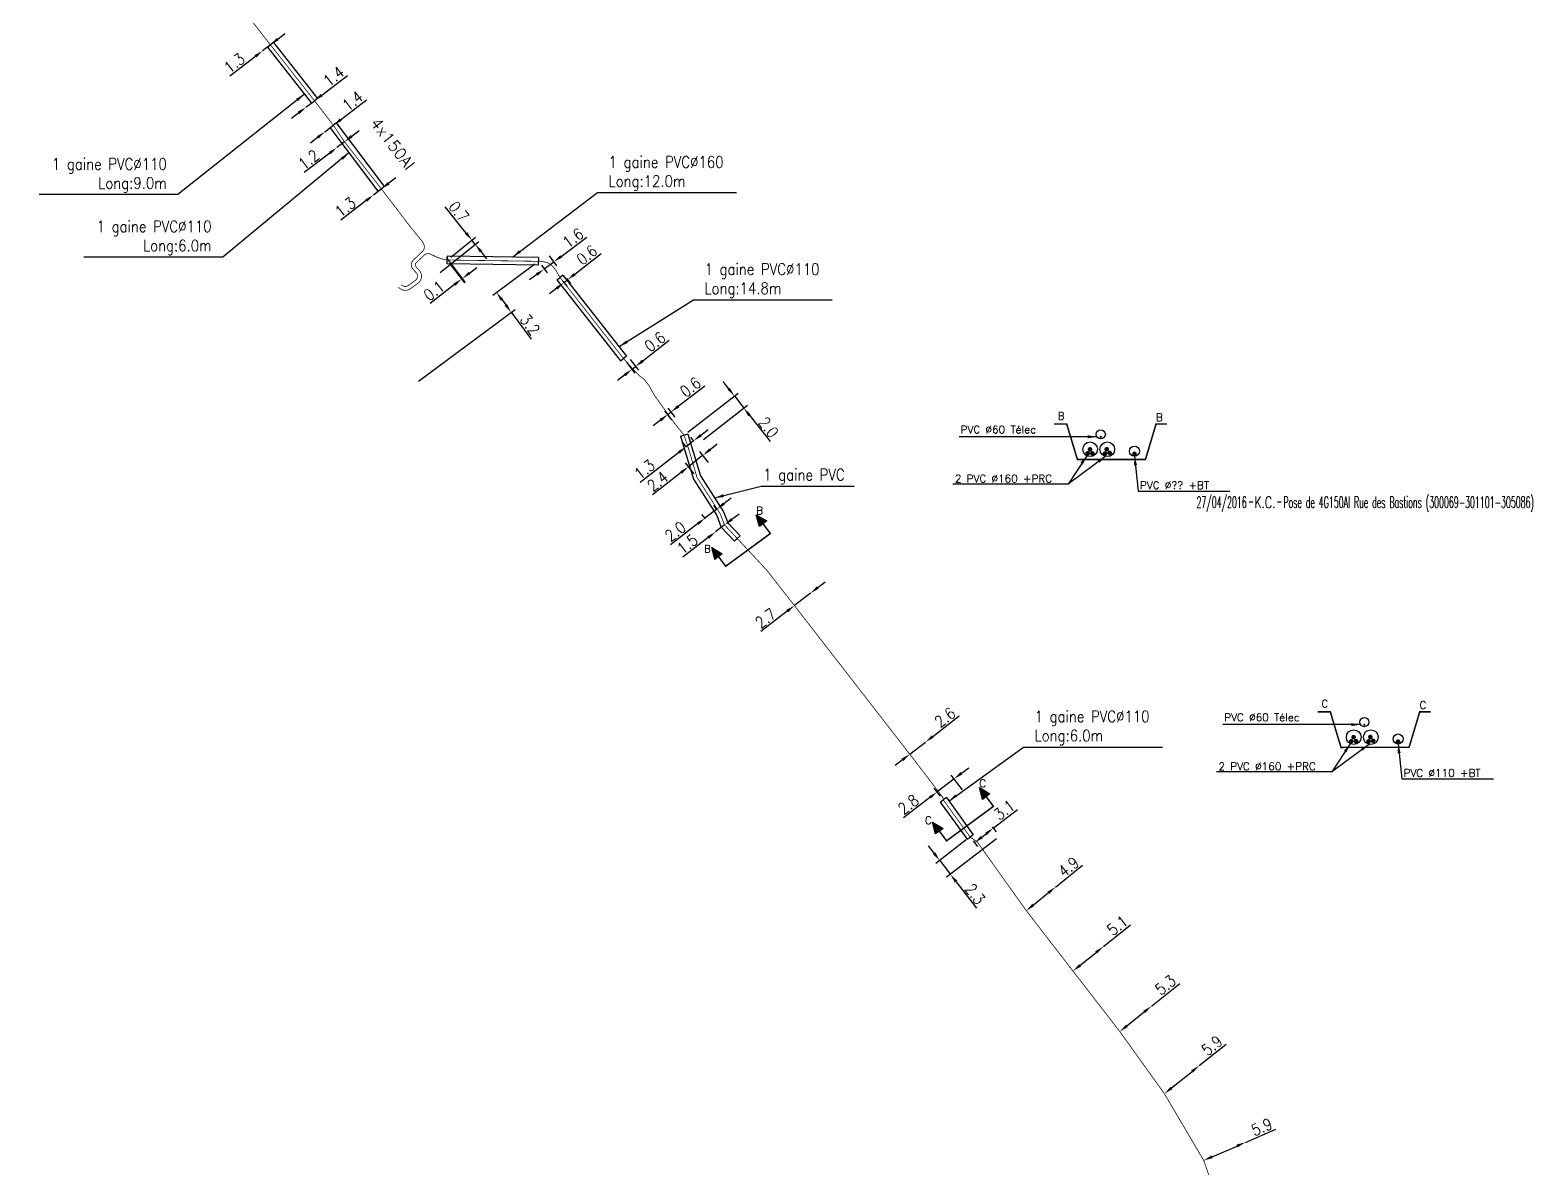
# Model space of a CAD drawing. Header units: millimetres. Extents: x 80993 to 81985, y 144000 to 145002.
# Drawn here: x 81788.4 to 81984.8, y 144147.1 to 144295.9 of the extents above; entities that cross this region are included whole.
import ezdxf
from ezdxf.enums import TextEntityAlignment as Align

# ---------------------------------------------------------------- set-up
doc = ezdxf.new("R2010")
doc.units = ezdxf.units.MM
doc.header["$PDMODE"] = 34
doc.linetypes.add('B_ST_AL', pattern=[2000, 1000, 1000])
doc.layers.get('0').update_dxf_attribs({"linetype": 'CONTINUOUS'})
doc.layers.get('Defpoints').update_dxf_attribs({"linetype": 'CONTINUOUS'})
for name, color, linetype in [('B_100', 3, 'CONTINUOUS'), ('B_400', 7, 'CONTINUOUS'), ('B_910', 3, 'CONTINUOUS')]:
    doc.layers.add(name, color=color, linetype=linetype)
doc.styles.get("Standard").update_dxf_attribs({"font": 'romans.shx', "width": 0.85})
doc.dimstyles.get("Standard").update_dxf_attribs({"dimtxt": 1.5, "dimasz": 1.2, "dimexe": 0.625, "dimexo": 0.625, "dimgap": 0.25, "dimtad": 1, "dimdec": 1, "dimzin": 0, "dimdsep": 46, "dimtxsty": 'Standard', "dimcen": -0.5, "dimadec": 0, "dimazin": 0, "dimtfac": 1, "dimtdec": 1, "dimtmove": 0, "dimatfit": 3, "dimfxl": 0, "dimtolj": 1, "dimtzin": 0, "dimarcsym": 0})

# ---------------------------------------------------------------- blocks, each defined once
blk = doc.blocks.new('*D258')
at = {"layer": 'B_100', "color": 0, "linetype": 'Continuous', "lineweight": -2, "transparency": 16777216}
for p, q in [((81947.25, 144150.48), (81951.2, 144152.19)), ((81942.89, 144148.59), (81946.14, 144150)), ((81947.49, 144149.91), (81947.49, 144149.91))]:
    blk.add_line(p, q, dxfattribs=at)
at = {"layer": 'B_100', "color": 0, "linetype": 'Continuous', "transparency": 16777216}
for points in [[(81946.06, 144150.19), (81946.22, 144149.82), (81947.25, 144150.48)], [(81942.81, 144148.78), (81942.97, 144148.41), (81941.79, 144148.12)]]:
    blk.add_solid(points, dxfattribs=at)
at = {"layer": 'Defpoints', "color": 0, "linetype": 'Continuous', "transparency": 16777216}
for p in [(81947.24, 144150.48), (81947.25, 144150.48), (81941.79, 144148.12)]:
    blk.add_point(p, dxfattribs=at)
at = {"layer": 'B_100', "color": 0, "linetype": 'Continuous', "transparency": 16777216, "insert": (81949.38, 144152.49), "char_height": 1.5, "attachment_point": 5, "rotation": 23.4211}
blk.add_mtext('\\A1;5.9', dxfattribs=at)
blk = doc.blocks.new('*D259')
at = {"layer": 'B_100', "color": 0, "linetype": 'Continuous', "lineweight": -2, "transparency": 16777216}
for p, q in [((81941.21, 144160.52), (81944.71, 144163.34)), ((81940.82, 144161), (81940.81, 144161)), ((81937.58, 144157.6), (81940.27, 144159.76))]:
    blk.add_line(p, q, dxfattribs=at)
at = {"layer": 'B_100', "color": 0, "linetype": 'Continuous', "transparency": 16777216}
for points in [[(81940.15, 144159.92), (81940.4, 144159.61), (81941.21, 144160.52)], [(81937.46, 144157.75), (81937.71, 144157.44), (81936.65, 144156.84)]]:
    blk.add_solid(points, dxfattribs=at)
at = {"layer": 'Defpoints', "color": 0, "linetype": 'Continuous', "transparency": 16777216}
for p in [(81941.21, 144160.52), (81941.21, 144160.51), (81936.65, 144156.84)]:
    blk.add_point(p, dxfattribs=at)
at = {"layer": 'B_100', "color": 0, "linetype": 'Continuous', "transparency": 16777216, "insert": (81942.87, 144163.14), "char_height": 1.5, "attachment_point": 5, "rotation": 38.8476}
blk.add_mtext('\\A1;5.9', dxfattribs=at)
blk = doc.blocks.new('*D260')
at = {"layer": 'B_100', "color": 0, "linetype": 'Continuous', "lineweight": -2, "transparency": 16777216}
for p, q in [((81934.95, 144168.29), (81938.65, 144171.27)), ((81931.75, 144165.72), (81934.01, 144167.54)), ((81935.34, 144167.8), (81935.34, 144167.8))]:
    blk.add_line(p, q, dxfattribs=at)
at = {"layer": 'B_100', "color": 0, "linetype": 'Continuous', "transparency": 16777216}
for points in [[(81933.89, 144167.69), (81934.14, 144167.38), (81934.95, 144168.29)], [(81931.63, 144165.87), (81931.88, 144165.56), (81930.82, 144164.97)]]:
    blk.add_solid(points, dxfattribs=at)
at = {"layer": 'Defpoints', "color": 0, "linetype": 'Continuous', "transparency": 16777216}
for p in [(81934.94, 144168.29), (81934.95, 144168.29), (81930.82, 144164.97)]:
    blk.add_point(p, dxfattribs=at)
at = {"layer": 'B_100', "color": 0, "linetype": 'Continuous', "transparency": 16777216, "insert": (81936.79, 144171.06), "char_height": 1.5, "attachment_point": 5, "rotation": 38.8476}
blk.add_mtext('\\A1;5.3', dxfattribs=at)
blk = doc.blocks.new('*D261')
at = {"layer": 'B_100', "color": 0, "linetype": 'Continuous', "lineweight": -2, "transparency": 16777216}
for p, q in [((81928.67, 144176.08), (81932.23, 144178.94)), ((81925.64, 144173.63), (81927.74, 144175.32)), ((81928.28, 144176.56), (81928.28, 144176.56)), ((81924.33, 144173.34), (81924.31, 144173.37))]:
    blk.add_line(p, q, dxfattribs=at)
at = {"layer": 'B_100', "color": 0, "linetype": 'Continuous', "transparency": 16777216}
for points in [[(81927.61, 144175.48), (81927.86, 144175.17), (81928.67, 144176.08)], [(81925.51, 144173.79), (81925.76, 144173.48), (81924.7, 144172.88)]]:
    blk.add_solid(points, dxfattribs=at)
at = {"layer": 'Defpoints', "color": 0, "linetype": 'Continuous', "transparency": 16777216}
for p in [(81928.67, 144176.08), (81928.67, 144176.08), (81924.72, 144172.85)]:
    blk.add_point(p, dxfattribs=at)
at = {"layer": 'B_100', "color": 0, "linetype": 'Continuous', "transparency": 16777216, "insert": (81930.51, 144178.84), "char_height": 1.5, "attachment_point": 5, "rotation": 38.8476}
blk.add_mtext('\\A1;5.1', dxfattribs=at)
blk = doc.blocks.new('*D262')
at = {"layer": 'B_100', "color": 0, "linetype": 'Continuous', "lineweight": -2, "transparency": 16777216}
for p, q in [((81922.41, 144183.86), (81925.96, 144186.72)), ((81919.53, 144181.54), (81921.47, 144183.1)), ((81922.79, 144183.38), (81922.8, 144183.37))]:
    blk.add_line(p, q, dxfattribs=at)
at = {"layer": 'B_100', "color": 0, "linetype": 'Continuous', "transparency": 16777216}
for points in [[(81921.35, 144183.26), (81921.6, 144182.95), (81922.41, 144183.86)], [(81919.4, 144181.69), (81919.66, 144181.38), (81918.6, 144180.78)]]:
    blk.add_solid(points, dxfattribs=at)
at = {"layer": 'Defpoints', "color": 0, "linetype": 'Continuous', "transparency": 16777216}
for p in [(81922.4, 144183.86), (81922.41, 144183.86), (81918.6, 144180.78)]:
    blk.add_point(p, dxfattribs=at)
at = {"layer": 'B_100', "color": 0, "linetype": 'Continuous', "transparency": 16777216, "insert": (81924.12, 144186.52), "char_height": 1.5, "attachment_point": 5, "rotation": 38.8476}
blk.add_mtext('\\A1;4.9', dxfattribs=at)
blk = doc.blocks.new('*D263')
at = {"layer": 'B_100', "color": 0, "linetype": 'Continuous', "lineweight": -2, "transparency": 16777216}
for p, q in [((81906.38, 144203.56), (81909.84, 144206.24)), ((81903.37, 144201.24), (81905.43, 144202.83)), ((81902.42, 144200.51), (81901.47, 144199.78))]:
    blk.add_line(p, q, dxfattribs=at)
at = {"layer": 'B_100', "color": 0, "linetype": 'Continuous', "transparency": 16777216}
for points in [[(81906.25, 144203.72), (81906.5, 144203.41), (81905.43, 144202.83)], [(81902.3, 144200.67), (81902.54, 144200.35), (81903.37, 144201.24)]]:
    blk.add_solid(points, dxfattribs=at)
at = {"layer": 'Defpoints', "color": 0, "linetype": 'Continuous', "transparency": 16777216}
for p in [(81905.43, 144202.83), (81905.43, 144202.83), (81903.37, 144201.24)]:
    blk.add_point(p, dxfattribs=at)
at = {"layer": 'B_100', "color": 0, "linetype": 'Continuous', "transparency": 16777216, "insert": (81907.97, 144206.06), "char_height": 1.5, "attachment_point": 5, "rotation": 37.6886}
blk.add_mtext('\\A1;2.6', dxfattribs=at)
blk = doc.blocks.new('*D264')
at = {"layer": 'B_100', "color": 0, "linetype": 'Continuous', "lineweight": -2, "transparency": 16777216}
for p, q in [((81891.34, 144223.03), (81892.29, 144223.77)), ((81890.39, 144222.3), (81888.29, 144220.68)), ((81887.34, 144219.94), (81883.88, 144217.27))]:
    blk.add_line(p, q, dxfattribs=at)
at = {"layer": 'B_100', "color": 0, "linetype": 'Continuous', "transparency": 16777216}
for points in [[(81891.22, 144223.19), (81891.46, 144222.87), (81890.39, 144222.3)], [(81887.22, 144220.1), (81887.46, 144219.78), (81888.29, 144220.68)]]:
    blk.add_solid(points, dxfattribs=at)
at = {"layer": 'Defpoints', "color": 0, "linetype": 'Continuous', "transparency": 16777216}
for p in [(81890.39, 144222.3), (81890.39, 144222.3), (81888.29, 144220.68)]:
    blk.add_point(p, dxfattribs=at)
at = {"layer": 'B_100', "color": 0, "linetype": 'Continuous', "transparency": 16777216, "insert": (81884.52, 144219.03), "char_height": 1.5, "attachment_point": 5, "rotation": 37.6886}
blk.add_mtext('\\A1;2.7', dxfattribs=at)
blk = doc.blocks.new('*D265')
at = {"layer": 'B_100', "color": 0, "linetype": 'Continuous', "lineweight": -2, "transparency": 16777216}
for p, q in [((81873.11, 144246.74), (81876.56, 144249.42)), ((81872.26, 144244.98), (81871.35, 144246.15)), ((81871.73, 144245.66), (81872.17, 144246)), ((81872.69, 144245.33), (81871.78, 144246.49)), ((81870.79, 144244.92), (81869.84, 144244.18))]:
    blk.add_line(p, q, dxfattribs=at)
at = {"layer": 'B_100', "color": 0, "linetype": 'Continuous', "transparency": 16777216}
for points in [[(81870.66, 144245.08), (81870.91, 144244.76), (81871.73, 144245.66)], [(81872.99, 144246.89), (81873.24, 144246.58), (81872.17, 144246)]]:
    blk.add_solid(points, dxfattribs=at)
at = {"layer": 'Defpoints', "color": 0, "linetype": 'Continuous', "transparency": 16777216}
for p in [(81872.17, 144246), (81872.64, 144244.49), (81873.07, 144244.84)]:
    blk.add_point(p, dxfattribs=at)
at = {"layer": 'B_100', "color": 0, "linetype": 'Continuous', "transparency": 16777216, "insert": (81874.7, 144249.24), "char_height": 1.5, "attachment_point": 5, "rotation": 37.9601}
blk.add_mtext('\\A1;0.6', dxfattribs=at)
blk = doc.blocks.new('*D281')
at = {"layer": 'B_100', "color": 0, "linetype": 'Continuous', "lineweight": -2, "transparency": 16777216}
for p, q in [((81830.43, 144282.06), (81831.39, 144282.79)), ((81829.48, 144281.33), (81828.5, 144280.58)), ((81827.55, 144279.85), (81824.22, 144277.3))]:
    blk.add_line(p, q, dxfattribs=at)
at = {"layer": 'B_100', "color": 0, "linetype": 'Continuous', "transparency": 16777216}
for points in [[(81830.31, 144282.22), (81830.56, 144281.91), (81829.48, 144281.33)], [(81827.43, 144280.01), (81827.67, 144279.69), (81828.5, 144280.58)]]:
    blk.add_solid(points, dxfattribs=at)
at = {"layer": 'Defpoints', "color": 0, "linetype": 'Continuous', "transparency": 16777216}
for p in [(81829.48, 144281.33), (81828.5, 144280.58), (81828.5, 144280.58)]:
    blk.add_point(p, dxfattribs=at)
at = {"layer": 'B_100', "color": 0, "linetype": 'Continuous', "transparency": 16777216, "insert": (81824.8, 144279), "char_height": 1.5, "attachment_point": 5, "rotation": 37.483}
blk.add_mtext('\\A1;1.2', dxfattribs=at)
blk = doc.blocks.new('*D585')
at = {"layer": 'B_400', "color": 0, "linetype": 'Continuous', "lineweight": -2, "transparency": 16777216}
for p, q in [((81910.26, 144196.6), (81908.79, 144198.51)), ((81910.12, 144198.75), (81911.07, 144199.48)), ((81907.37, 144195.76), (81906.57, 144196.8)), ((81909.17, 144198.02), (81906.95, 144196.31)), ((81906, 144195.58), (81902.54, 144192.91))]:
    blk.add_line(p, q, dxfattribs=at)
at = {"layer": 'B_400', "color": 0, "linetype": 'Continuous', "transparency": 16777216}
for points in [[(81910, 144198.91), (81910.24, 144198.59), (81909.17, 144198.02)], [(81905.88, 144195.73), (81906.12, 144195.42), (81906.95, 144196.31)]]:
    blk.add_solid(points, dxfattribs=at)
at = {"layer": 'Defpoints', "color": 0, "linetype": 'Continuous', "transparency": 16777216}
for p in [(81909.17, 144198.02), (81907.75, 144195.26), (81910.64, 144196.11)]:
    blk.add_point(p, dxfattribs=at)
at = {"layer": 'B_400', "color": 0, "linetype": 'Continuous', "transparency": 16777216, "insert": (81903.18, 144194.67), "char_height": 1.5, "attachment_point": 5, "rotation": 37.6101}
blk.add_mtext('\\A1;2.8', dxfattribs=at)
blk = doc.blocks.new('*D586')
at = {"layer": 'B_400', "color": 0, "linetype": 'Continuous', "lineweight": -2, "transparency": 16777216}
for p, q in [((81914.29, 144191.57), (81917.45, 144194.03)), ((81912.79, 144190.4), (81913.34, 144190.83)), ((81914.14, 144191.75), (81914.67, 144191.07)), ((81911.64, 144189.92), (81912.22, 144189.17))]:
    blk.add_line(p, q, dxfattribs=at)
at = {"layer": 'B_400', "color": 0, "linetype": 'Continuous', "transparency": 16777216}
for points in [[(81912.66, 144190.56), (81912.91, 144190.24), (81911.84, 144189.66)], [(81913.22, 144190.99), (81913.46, 144190.67), (81914.29, 144191.57)]]:
    blk.add_solid(points, dxfattribs=at)
at = {"layer": 'Defpoints', "color": 0, "linetype": 'Continuous', "transparency": 16777216}
for p in [(81911.26, 144190.41), (81913.76, 144192.25), (81914.29, 144191.57)]:
    blk.add_point(p, dxfattribs=at)
at = {"layer": 'B_400', "color": 0, "linetype": 'Continuous', "transparency": 16777216, "insert": (81915.73, 144193.95), "char_height": 1.5, "attachment_point": 5, "rotation": 37.91}
blk.add_mtext('\\A1;3.1', dxfattribs=at)
blk = doc.blocks.new('*D587')
at = {"layer": 'B_400', "color": 0, "linetype": 'Continuous', "lineweight": -2, "transparency": 16777216}
for p, q in [((81906.55, 144188.29), (81905.82, 144189.24)), ((81910.76, 144190.03), (81906.79, 144186.96)), ((81914.71, 144190.17), (81908.19, 144185.14)), ((81907.28, 144187.34), (81908.68, 144185.52)), ((81909.42, 144184.57), (81912.08, 144181.11))]:
    blk.add_line(p, q, dxfattribs=at)
at = {"layer": 'B_400', "color": 0, "linetype": 'Continuous', "transparency": 16777216}
for points in [[(81906.71, 144188.42), (81906.39, 144188.17), (81907.28, 144187.34)], [(81909.58, 144184.69), (81909.26, 144184.45), (81908.68, 144185.52)]]:
    blk.add_solid(points, dxfattribs=at)
at = {"layer": 'Defpoints', "color": 0, "linetype": 'Continuous', "transparency": 16777216}
for p in [(81911.26, 144190.41), (81915.21, 144190.55), (81908.68, 144185.52)]:
    blk.add_point(p, dxfattribs=at)
at = {"layer": 'B_400', "color": 0, "linetype": 'Continuous', "transparency": 16777216, "insert": (81911.91, 144182.97), "char_height": 1.5, "attachment_point": 5, "rotation": 307.6139}
blk.add_mtext('\\A1;2.3', dxfattribs=at)
blk = doc.blocks.new('*D588')
at = {"layer": 'B_400', "color": 0, "linetype": 'Continuous', "lineweight": -2, "transparency": 16777216}
for p, q in [((81879.71, 144249.03), (81878.97, 144249.98)), ((81874.36, 144243.35), (81880.94, 144248.47)), ((81880.44, 144248.09), (81881.67, 144246.51)), ((81876.4, 144242.4), (81882.17, 144246.89)), ((81882.41, 144245.56), (81885.1, 144242.12))]:
    blk.add_line(p, q, dxfattribs=at)
at = {"layer": 'B_400', "color": 0, "linetype": 'Continuous', "transparency": 16777216}
for points in [[(81879.86, 144249.16), (81879.55, 144248.91), (81880.44, 144248.09)], [(81882.57, 144245.69), (81882.25, 144245.44), (81881.67, 144246.51)]]:
    blk.add_solid(points, dxfattribs=at)
at = {"layer": 'Defpoints', "color": 0, "linetype": 'Continuous', "transparency": 16777216}
for p in [(81881.67, 144246.51), (81873.87, 144242.96), (81875.91, 144242.02)]:
    blk.add_point(p, dxfattribs=at)
at = {"layer": 'B_400', "color": 0, "linetype": 'Continuous', "transparency": 16777216, "insert": (81884.91, 144243.98), "char_height": 1.5, "attachment_point": 5, "rotation": 307.9391}
blk.add_mtext('\\A1;2.0', dxfattribs=at)
blk = doc.blocks.new('*D589')
at = {"layer": 'B_400', "color": 0, "linetype": 'Continuous', "lineweight": -2, "transparency": 16777216}
for p, q in [((81876.07, 144242.95), (81877.01, 144243.69)), ((81874.15, 144241.43), (81873.75, 144241.94)), ((81875.12, 144242.22), (81874.13, 144241.45)), ((81875.13, 144242.2), (81874.74, 144242.71)), ((81873.19, 144240.71), (81868.13, 144236.77))]:
    blk.add_line(p, q, dxfattribs=at)
at = {"layer": 'B_400', "color": 0, "linetype": 'Continuous', "transparency": 16777216}
for points in [[(81873.07, 144240.87), (81873.31, 144240.55), (81874.13, 144241.45)], [(81875.94, 144243.11), (81876.19, 144242.8), (81875.12, 144242.22)]]:
    blk.add_solid(points, dxfattribs=at)
at = {"layer": 'Defpoints', "color": 0, "linetype": 'Continuous', "transparency": 16777216}
for p in [(81875.12, 144242.22), (81875.52, 144241.71), (81874.53, 144240.94)]:
    blk.add_point(p, dxfattribs=at)
at = {"layer": 'B_400', "color": 0, "linetype": 'Continuous', "transparency": 16777216, "insert": (81868.7, 144238.48), "char_height": 1.5, "attachment_point": 5, "rotation": 37.9391}
blk.add_mtext('\\A1;1.3', dxfattribs=at)
blk = doc.blocks.new('*D590')
at = {"layer": 'B_400', "color": 0, "linetype": 'Continuous', "lineweight": -2, "transparency": 16777216}
for p, q in [((81877.27, 144241.07), (81878.21, 144241.82)), ((81876.33, 144240.33), (81874.44, 144238.84)), ((81877.05, 144239.41), (81875.94, 144240.82)), ((81873.5, 144238.1), (81869.75, 144235.14)), ((81875.17, 144237.92), (81874.05, 144239.33))]:
    blk.add_line(p, q, dxfattribs=at)
at = {"layer": 'B_400', "color": 0, "linetype": 'Continuous', "transparency": 16777216}
for points in [[(81877.14, 144241.23), (81877.39, 144240.92), (81876.33, 144240.33)], [(81873.38, 144238.26), (81873.62, 144237.94), (81874.44, 144238.84)]]:
    blk.add_solid(points, dxfattribs=at)
at = {"layer": 'Defpoints', "color": 0, "linetype": 'Continuous', "transparency": 16777216}
for p in [(81876.33, 144240.33), (81877.44, 144238.92), (81875.56, 144237.43)]:
    blk.add_point(p, dxfattribs=at)
at = {"layer": 'B_400', "color": 0, "linetype": 'Continuous', "transparency": 16777216, "insert": (81870.4, 144236.92), "char_height": 1.5, "attachment_point": 5, "rotation": 38.2721}
blk.add_mtext('\\A1;2.4', dxfattribs=at)
blk = doc.blocks.new('*D591')
at = {"layer": 'B_400', "color": 0, "linetype": 'Continuous', "lineweight": -2, "transparency": 16777216}
for p, q in [((81878.2, 144233.2), (81877.75, 144233.78)), ((81879.08, 144234.02), (81880.03, 144234.76)), ((81876.65, 144232.01), (81876.21, 144232.59)), ((81878.13, 144233.29), (81876.59, 144232.1)), ((81875.64, 144231.36), (81872.08, 144228.61))]:
    blk.add_line(p, q, dxfattribs=at)
at = {"layer": 'B_400', "color": 0, "linetype": 'Continuous', "transparency": 16777216}
for points in [[(81878.96, 144234.18), (81879.2, 144233.86), (81878.13, 144233.29)], [(81875.52, 144231.52), (81875.76, 144231.2), (81876.59, 144232.1)]]:
    blk.add_solid(points, dxfattribs=at)
at = {"layer": 'Defpoints', "color": 0, "linetype": 'Continuous', "transparency": 16777216}
for p in [(81876.59, 144232.1), (81878.58, 144232.71), (81877.04, 144231.52)]:
    blk.add_point(p, dxfattribs=at)
at = {"layer": 'B_400', "color": 0, "linetype": 'Continuous', "transparency": 16777216, "insert": (81872.72, 144230.37), "char_height": 1.5, "attachment_point": 5, "rotation": 37.7331}
blk.add_mtext('\\A1;2.0', dxfattribs=at)
blk = doc.blocks.new('*D592')
at = {"layer": 'B_400', "color": 0, "linetype": 'Continuous', "lineweight": -2, "transparency": 16777216}
for p, q in [((81880.11, 144231.96), (81881.06, 144232.69)), ((81879.16, 144231.23), (81877.97, 144230.31)), ((81877.02, 144229.57), (81873.71, 144227.01))]:
    blk.add_line(p, q, dxfattribs=at)
at = {"layer": 'B_400', "color": 0, "linetype": 'Continuous', "transparency": 16777216}
for points in [[(81879.99, 144232.12), (81880.23, 144231.8), (81879.16, 144231.23)], [(81876.9, 144229.73), (81877.15, 144229.41), (81877.97, 144230.31)]]:
    blk.add_solid(points, dxfattribs=at)
at = {"layer": 'Defpoints', "color": 0, "linetype": 'Continuous', "transparency": 16777216}
for p in [(81877.97, 144230.31), (81877.97, 144230.31), (81879.16, 144231.23)]:
    blk.add_point(p, dxfattribs=at)
at = {"layer": 'B_400', "color": 0, "linetype": 'Continuous', "transparency": 16777216, "insert": (81874.28, 144228.71), "char_height": 1.5, "attachment_point": 5, "rotation": 37.7331}
blk.add_mtext('\\A1;1.5', dxfattribs=at)
blk = doc.blocks.new('*D623')
at = {"layer": 'B_400', "color": 0, "linetype": 'Continuous', "lineweight": -2, "transparency": 16777216}
for p, q in [((81845.38, 144269.4), (81842.65, 144272.82)), ((81841.98, 144264.25), (81847.05, 144268.31)), ((81843.37, 144266.26), (81846.62, 144268.86)), ((81846.57, 144267.92), (81846.13, 144268.47)), ((81847.32, 144266.98), (81848.06, 144266.04))]:
    blk.add_line(p, q, dxfattribs=at)
at = {"layer": 'B_400', "color": 0, "linetype": 'Continuous', "transparency": 16777216}
for points in [[(81845.54, 144269.53), (81845.22, 144269.28), (81846.13, 144268.47)], [(81847.47, 144267.11), (81847.16, 144266.86), (81846.57, 144267.92)]]:
    blk.add_solid(points, dxfattribs=at)
at = {"layer": 'Defpoints', "color": 0, "linetype": 'Continuous', "transparency": 16777216}
for p in [(81846.57, 144267.92), (81842.88, 144265.87), (81841.49, 144263.86)]:
    blk.add_point(p, dxfattribs=at)
at = {"layer": 'B_400', "color": 0, "linetype": 'Continuous', "transparency": 16777216, "insert": (81844.42, 144272.2), "char_height": 1.5, "attachment_point": 5, "rotation": 308.6321}
blk.add_mtext('\\A1;0.7', dxfattribs=at)
blk = doc.blocks.new('*D624')
at = {"layer": 'B_400', "color": 0, "linetype": 'Continuous', "lineweight": -2, "transparency": 16777216}
for p, q in [((81842.75, 144266.21), (81845.26, 144262.95)), ((81843.26, 144265.38), (81845.18, 144262.89)), ((81844.88, 144263.44), (81844.8, 144263.38)), ((81845.83, 144264.17), (81846.78, 144264.91)), ((81843.85, 144262.65), (81840.68, 144260.2))]:
    blk.add_line(p, q, dxfattribs=at)
at = {"layer": 'B_400', "color": 0, "linetype": 'Continuous', "transparency": 16777216}
for points in [[(81843.73, 144262.81), (81843.97, 144262.49), (81844.8, 144263.38)], [(81845.71, 144264.33), (81845.95, 144264.02), (81844.88, 144263.44)]]:
    blk.add_solid(points, dxfattribs=at)
at = {"layer": 'Defpoints', "color": 0, "linetype": 'Continuous', "transparency": 16777216}
for p in [(81842.37, 144266.7), (81842.88, 144265.87), (81844.88, 144263.44)]:
    blk.add_point(p, dxfattribs=at)
at = {"layer": 'B_400', "color": 0, "linetype": 'Continuous', "transparency": 16777216, "insert": (81841.18, 144261.85), "char_height": 1.5, "attachment_point": 5, "rotation": 37.6057}
blk.add_mtext('\\A1;0.1', dxfattribs=at)
blk = doc.blocks.new('*D625')
at = {"layer": 'B_400', "color": 0, "linetype": 'Continuous', "lineweight": -2, "transparency": 16777216}
for p, q in [((81857.8, 144266.35), (81861.16, 144268.85)), ((81855.22, 144265.2), (81855.96, 144264.2)), ((81855.59, 144264.7), (81856.83, 144265.63)), ((81856.25, 144266.41), (81857.21, 144265.13)), ((81854.63, 144263.99), (81853.67, 144263.27))]:
    blk.add_line(p, q, dxfattribs=at)
at = {"layer": 'B_400', "color": 0, "linetype": 'Continuous', "transparency": 16777216}
for points in [[(81857.68, 144266.51), (81857.92, 144266.19), (81856.83, 144265.63)], [(81854.51, 144264.15), (81854.75, 144263.83), (81855.59, 144264.7)]]:
    blk.add_solid(points, dxfattribs=at)
at = {"layer": 'Defpoints', "color": 0, "linetype": 'Continuous', "transparency": 16777216}
for p in [(81854.85, 144265.7), (81855.88, 144266.92), (81856.83, 144265.63)]:
    blk.add_point(p, dxfattribs=at)
at = {"layer": 'B_400', "color": 0, "linetype": 'Continuous', "transparency": 16777216, "insert": (81859.36, 144268.76), "char_height": 1.5, "attachment_point": 5, "rotation": 36.6855}
blk.add_mtext('\\A1;1.6', dxfattribs=at)
blk = doc.blocks.new('*D626')
at = {"layer": 'B_400', "color": 0, "linetype": 'Continuous', "lineweight": -2, "transparency": 16777216}
for p, q in [((81854.35, 144265.32), (81848.86, 144261.24)), ((81839.16, 144250.04), (81851.77, 144259.42)), ((81850.07, 144260.65), (81850.55, 144260.01)), ((81851.27, 144259.04), (81853.87, 144255.54))]:
    blk.add_line(p, q, dxfattribs=at)
at = {"layer": 'B_400', "color": 0, "linetype": 'Continuous', "transparency": 16777216}
for points in [[(81850.23, 144260.77), (81849.91, 144260.53), (81849.36, 144261.61)], [(81850.71, 144260.13), (81850.39, 144259.89), (81851.27, 144259.04)]]:
    blk.add_solid(points, dxfattribs=at)
at = {"layer": 'Defpoints', "color": 0, "linetype": 'Continuous', "transparency": 16777216}
for p in [(81854.85, 144265.7), (81851.27, 144259.04), (81838.66, 144249.67)]:
    blk.add_point(p, dxfattribs=at)
at = {"layer": 'B_400', "color": 0, "linetype": 'Continuous', "transparency": 16777216, "insert": (81853.73, 144257.41), "char_height": 1.5, "attachment_point": 5, "rotation": 306.6277}
blk.add_mtext('\\A1;3.2', dxfattribs=at)
blk = doc.blocks.new('*D627')
at = {"layer": 'B_400', "color": 0, "linetype": 'Continuous', "lineweight": -2, "transparency": 16777216}
for p, q in [((81859.59, 144264.03), (81863.03, 144266.73)), ((81858.03, 144263.09), (81858.56, 144262.43)), ((81858.17, 144262.92), (81858.64, 144263.29)), ((81858.51, 144263.46), (81859.03, 144262.8)), ((81857.23, 144262.18), (81856.28, 144261.44))]:
    blk.add_line(p, q, dxfattribs=at)
at = {"layer": 'B_400', "color": 0, "linetype": 'Continuous', "transparency": 16777216}
for points in [[(81859.46, 144264.19), (81859.71, 144263.87), (81858.64, 144263.29)], [(81857.1, 144262.33), (81857.35, 144262.02), (81858.17, 144262.92)]]:
    blk.add_solid(points, dxfattribs=at)
at = {"layer": 'Defpoints', "color": 0, "linetype": 'Continuous', "transparency": 16777216}
for p in [(81857.65, 144263.59), (81858.12, 144263.96), (81858.64, 144263.29)]:
    blk.add_point(p, dxfattribs=at)
at = {"layer": 'B_400', "color": 0, "linetype": 'Continuous', "transparency": 16777216, "insert": (81861.16, 144266.53), "char_height": 1.5, "attachment_point": 5, "rotation": 38.1176}
blk.add_mtext('\\A1;0.6', dxfattribs=at)
blk = doc.blocks.new('*D628')
at = {"layer": 'B_400', "color": 0, "linetype": 'Continuous', "lineweight": -2, "transparency": 16777216}
for p, q in [((81868.47, 144252.68), (81871.92, 144255.37)), ((81866.34, 144252.49), (81867.44, 144251.08)), ((81866.82, 144252.86), (81867.91, 144251.45)), ((81867.06, 144251.57), (81867.53, 144251.94)), ((81866.11, 144250.84), (81865.16, 144250.1))]:
    blk.add_line(p, q, dxfattribs=at)
at = {"layer": 'B_400', "color": 0, "linetype": 'Continuous', "transparency": 16777216}
for points in [[(81865.99, 144250.99), (81866.23, 144250.68), (81867.06, 144251.57)], [(81868.35, 144252.84), (81868.6, 144252.52), (81867.53, 144251.94)]]:
    blk.add_solid(points, dxfattribs=at)
at = {"layer": 'Defpoints', "color": 0, "linetype": 'Continuous', "transparency": 16777216}
for p in [(81866.43, 144253.35), (81865.96, 144252.98), (81867.53, 144251.94)]:
    blk.add_point(p, dxfattribs=at)
at = {"layer": 'B_400', "color": 0, "linetype": 'Continuous', "transparency": 16777216, "insert": (81870.06, 144255.18), "char_height": 1.5, "attachment_point": 5, "rotation": 37.9601}
blk.add_mtext('\\A1;0.6', dxfattribs=at)
blk = doc.blocks.new('*D629')
at = {"layer": 'B_400', "color": 0, "linetype": 'Continuous', "lineweight": -2, "transparency": 16777216}
for p, q in [((81820.75, 144294.76), (81821.7, 144295.49)), ((81817.83, 144292.5), (81814.51, 144289.93)), ((81819.8, 144294.02), (81818.77, 144293.23))]:
    blk.add_line(p, q, dxfattribs=at)
at = {"layer": 'B_400', "color": 0, "linetype": 'Continuous', "transparency": 16777216}
for points in [[(81820.63, 144294.92), (81820.87, 144294.6), (81819.8, 144294.02)], [(81817.7, 144292.65), (81817.95, 144292.34), (81818.77, 144293.23)]]:
    blk.add_solid(points, dxfattribs=at)
at = {"layer": 'Defpoints', "color": 0, "linetype": 'Continuous', "transparency": 16777216}
for p in [(81818.77, 144293.23), (81818.77, 144293.23), (81819.8, 144294.02)]:
    blk.add_point(p, dxfattribs=at)
at = {"layer": 'B_400', "color": 0, "linetype": 'Continuous', "transparency": 16777216, "insert": (81815.08, 144291.64), "char_height": 1.5, "attachment_point": 5, "rotation": 37.718}
blk.add_mtext('\\A1;1.3', dxfattribs=at)
blk = doc.blocks.new('*D630')
at = {"layer": 'B_400', "color": 0, "linetype": 'Continuous', "lineweight": -2, "transparency": 16777216}
for p, q in [((81826.51, 144287.44), (81829.88, 144290.02)), ((81824.45, 144285.85), (81825.56, 144286.7)), ((81823.5, 144285.12), (81822.54, 144284.39))]:
    blk.add_line(p, q, dxfattribs=at)
at = {"layer": 'B_400', "color": 0, "linetype": 'Continuous', "transparency": 16777216}
for points in [[(81826.39, 144287.59), (81826.63, 144287.28), (81825.56, 144286.7)], [(81823.37, 144285.28), (81823.62, 144284.96), (81824.45, 144285.85)]]:
    blk.add_solid(points, dxfattribs=at)
at = {"layer": 'Defpoints', "color": 0, "linetype": 'Continuous', "transparency": 16777216}
for p in [(81825.56, 144286.7), (81824.45, 144285.85), (81824.45, 144285.85)]:
    blk.add_point(p, dxfattribs=at)
at = {"layer": 'B_400', "color": 0, "linetype": 'Continuous', "transparency": 16777216, "insert": (81828.06, 144289.89), "char_height": 1.5, "attachment_point": 5, "rotation": 37.5398}
blk.add_mtext('\\A1;1.4', dxfattribs=at)
blk = doc.blocks.new('*D631')
at = {"layer": 'B_400', "color": 0, "linetype": 'Continuous', "lineweight": -2, "transparency": 16777216}
for p, q in [((81828.98, 144284.22), (81832.35, 144286.81)), ((81826.92, 144282.64), (81828.03, 144283.49)), ((81825.97, 144281.91), (81825.02, 144281.17))]:
    blk.add_line(p, q, dxfattribs=at)
at = {"layer": 'B_400', "color": 0, "linetype": 'Continuous', "transparency": 16777216}
for points in [[(81828.86, 144284.38), (81829.1, 144284.06), (81828.03, 144283.49)], [(81825.84, 144282.06), (81826.09, 144281.75), (81826.92, 144282.64)]]:
    blk.add_solid(points, dxfattribs=at)
at = {"layer": 'Defpoints', "color": 0, "linetype": 'Continuous', "transparency": 16777216}
for p in [(81828.03, 144283.49), (81826.92, 144282.64), (81826.92, 144282.64)]:
    blk.add_point(p, dxfattribs=at)
at = {"layer": 'B_400', "color": 0, "linetype": 'Continuous', "transparency": 16777216, "insert": (81830.53, 144286.68), "char_height": 1.5, "attachment_point": 5, "rotation": 37.5663}
blk.add_mtext('\\A1;1.4', dxfattribs=at)
blk = doc.blocks.new('*D632')
at = {"layer": 'B_400', "color": 0, "linetype": 'Continuous', "lineweight": -2, "transparency": 16777216}
for p, q in [((81834.3, 144275.17), (81833.27, 144274.37)), ((81835.25, 144275.9), (81836.2, 144276.64)), ((81832.32, 144273.64), (81829.01, 144271.08))]:
    blk.add_line(p, q, dxfattribs=at)
at = {"layer": 'B_400', "color": 0, "linetype": 'Continuous', "transparency": 16777216}
for points in [[(81835.13, 144276.06), (81835.37, 144275.75), (81834.3, 144275.17)], [(81832.2, 144273.8), (81832.44, 144273.48), (81833.27, 144274.37)]]:
    blk.add_solid(points, dxfattribs=at)
at = {"layer": 'Defpoints', "color": 0, "linetype": 'Continuous', "transparency": 16777216}
for p in [(81834.3, 144275.17), (81833.27, 144274.37), (81833.27, 144274.37)]:
    blk.add_point(p, dxfattribs=at)
at = {"layer": 'B_400', "color": 0, "linetype": 'Continuous', "transparency": 16777216, "insert": (81829.58, 144272.78), "char_height": 1.5, "attachment_point": 5, "rotation": 37.7377}
blk.add_mtext('\\A1;1.3', dxfattribs=at)
blk = doc.blocks.new('GIS_MODF')
at = {"color": 0, "linetype": 'Continuous', "flags": 128}
for points in [[(-2.18, -0.01), (-1.68, -0.01)], [(1.52, -0.01), (2.02, -0.01)]]:
    blk.add_lwpolyline(points, dxfattribs=at)
at = {"color": 0, "linetype": 'Continuous', "width": 0.5}
blk.add_attdef('DATE', text='', height=1.5, dxfattribs=at).set_placement((-2.5, -0.8), align=Align.RIGHT)
at = {"color": 0, "linetype": 'Continuous', "width": 1.771291}
blk.add_attdef('USER', text='', height=1.5, dxfattribs=at).set_placement((-1.51, -0.8), (1.28, -0.8), align=Align.FIT)
at = {"color": 0, "linetype": 'Continuous', "width": 0.5}
blk.add_attdef('DESC', (2.29, -0.8), '', height=1.5, dxfattribs=at)

msp = doc.modelspace()

# ---------------------------------------------------------------- linework, layer by layer
at = {"layer": 'B_100', "linetype": 'B_ST_AL', "const_width": 0.1, "flags": 128}
for points in [[(81804.68, 144346.43, -0.341598), (81804.52, 144345.96), (81802.76, 144345.03), (81801.04, 144343.77, -0.279085), (81798.14, 144343.2, -0.000295), (81797.06, 144343.65, 0.17775), (81796.23, 144343.56), (81788.5, 144327.32, 0.416725), (81789.35, 144325.67), (81790.56, 144325.27), (81792.7, 144324.31), (81796.75, 144322.6, -0.010702), (81798.15, 144321.54), (81802.67, 144316.28), (81805.33, 144312.78), (81810, 144306.51), (81814.78, 144300.44), (81819.8, 144294.02), (81825.56, 144286.7), (81828.03, 144283.49), (81829.48, 144281.33), (81834.3, 144275.17), (81838.17, 144270.11), (81839.69, 144268.24, -0.312451), (81839.78, 144267.1), (81838.49, 144265.87, 0.365646), (81838.37, 144264.78, 0.053395), (81838.84, 144264.22, -0.461965), (81838.78, 144263.23), (81837.87, 144262.58, -0.437973), (81836.92, 144262.65)], [(81836.53, 144262.34, 0.427845), (81838.19, 144262.19), (81839.08, 144262.82, 0.464173), (81839.19, 144264.59, -0.053395), (81838.79, 144265.06, -0.365646), (81838.84, 144265.5), (81839.97, 144266.57, -0.321234), (81840.91, 144266.55, 0.082967), (81842.88, 144265.87), (81842.88, 144265.87), (81854.85, 144265.7, -0.101113), (81856.19, 144265.44, -0.072994), (81856.8, 144264.93), (81857.11, 144264.52), (81857.65, 144263.59), (81865.96, 144252.98), (81867.66, 144251.09), (81868.15, 144250.64), (81868.61, 144250.31), (81869.36, 144249.36), (81869.58, 144248.89), (81870.1, 144248.02), (81872.64, 144244.49), (81873.75, 144243.12, -0.023074), (81873.87, 144242.96), (81874.53, 144240.94), (81875.56, 144237.43), (81878.58, 144232.71), (81879.16, 144231.23), (81879.16, 144231.23), (81879.16, 144231.23), (81879.16, 144231.23), (81884.67, 144225.31), (81888.29, 144220.68), (81903.37, 144201.24), (81907.68, 144195.6), (81907.75, 144195.26), (81911.26, 144190.41), (81912.18, 144189.78), (81918.6, 144180.78), (81924.7, 144172.88), (81930.82, 144164.97), (81936.65, 144156.84), (81941.79, 144148.12), (81944.48, 144140.4), (81944.7, 144139.31), (81946.21, 144132.88), (81946.29, 144131.16), (81947.77, 144119.76), (81948.42, 144104.71), (81948.1, 144102.97), (81947.91, 144102.25), (81948.42, 144099.75), (81948.34, 144096.61), (81948.4, 144096.38), (81948.45, 144096.09), (81949.24, 144070.69, 0.158539), (81950.5, 144065.8, -0.338149), (81950.24, 144062.95), (81942.65, 144042.6), (81942.65, 144042.6, -0.144815), (81941.33, 144040.2, 0.075532), (81940.54, 144038.48), (81940.35, 144037.49), (81940.22, 144036.72), (81939.95, 144034.03), (81938.95, 144024.16), (81938.95, 144024.16)]]:
    msp.add_lwpolyline(points, format="xyb", dxfattribs=at)
at = {"layer": 'B_100', "linetype": 'Continuous', "flags": 128}
for points in [[(81936.99, 144244.42, 0.2, 0.2, 0), (81935.56, 144244.42, 0.2, 0.2, 0), (81934.17, 144239.78, 0.2, 0.2, 0), (81925.28, 144239.78, 0.2, 0.2, 0), (81923.88, 144244.42, 0.2, 0.2, 0), (81922.23, 144244.42, 0, 0, 0)], [(81884.19, 144231.37, 0.2, 0.2, 0), (81885.14, 144230.1, 0.2, 0.2, 0), (81879.31, 144225.82, 0.2, 0.2, 0), (81878.37, 144227.09, 0, 0, 0)], [(81971.45, 144206.78, 0.2, 0.2, 0), (81970.02, 144206.78, 0.2, 0.2, 0), (81968.63, 144202.14, 0.2, 0.2, 0), (81959.73, 144202.13, 0.2, 0.2, 0), (81958.34, 144206.78, 0.2, 0.2, 0), (81956.69, 144206.78, 0, 0, 0)], [(81913.36, 144195.69, 0.2, 0.2, 0), (81914.3, 144194.42, 0.2, 0.2, 0), (81908.18, 144189.91, 0.2, 0.2, 0), (81907.24, 144191.18, 0, 0, 0)]]:
    msp.add_lwpolyline(points, format="xyseb", dxfattribs=at)
for points, const_width in [([(81927, 144241.24, 1), (81926.85, 144240.98, 1)], 0.3), ([(81928.25, 144242.74, 1), (81928.4, 144242.74, 1)], 0.15), ([(81929.17, 144241.26, 1), (81929.05, 144240.99, 1)], 0.3), ([(81926.7, 144240.71, 1), (81926.54, 144240.45, 1)], 0.3), ([(81927.31, 144240.71, 1), (81927.16, 144240.46, 1)], 0.3), ([(81928.94, 144240.69, 1), (81928.82, 144240.42, 1)], 0.3), ([(81929.55, 144240.78, 1), (81929.43, 144240.5, 1)], 0.3), ([(81932.8, 144240.66, 1), (81932.68, 144240.39, 1)], 0.3), ([(81962.71, 144205.1, 1), (81962.86, 144205.1, 1)], 0.15), ([(81961.15, 144203.06, 1), (81961, 144202.81, 1)], 0.3), ([(81961.46, 144203.6, 1), (81961.3, 144203.34, 1)], 0.3), ([(81961.77, 144203.07, 1), (81961.62, 144202.81, 1)], 0.3), ([(81963.4, 144203.05, 1), (81963.28, 144202.77, 1)], 0.3), ([(81963.63, 144203.62, 1), (81963.51, 144203.34, 1)], 0.3), ([(81964.01, 144203.13, 1), (81963.89, 144202.86, 1)], 0.3), ([(81967.25, 144203.02, 1), (81967.13, 144202.74, 1)], 0.3)]:
    msp.add_lwpolyline(points, format="xyb", close=True, dxfattribs=dict(at, const_width=const_width))
for points in [[(81883.71, 144231.01), (81883.31, 144232.56), (81884.68, 144231.74), (81883.71, 144231.01)], [(81877.88, 144226.72), (81877.48, 144228.28), (81878.85, 144227.45), (81877.88, 144226.72)], [(81912.87, 144195.33), (81912.47, 144196.88), (81913.84, 144196.06), (81912.87, 144195.33)], [(81906.75, 144190.81), (81906.35, 144192.37), (81907.73, 144191.54), (81906.75, 144190.81)]]:
    msp.add_lwpolyline(points, dxfattribs=at)
at = {"layer": 'B_100', "linetype": 'Continuous'}
for centre, radius in [((81928.33, 144243.08), 0.6), ((81926.94, 144241.12), 0.96), ((81929.18, 144241.12), 0.96), ((81932.73, 144240.87), 0.66), ((81961.4, 144203.47), 0.96), ((81962.79, 144205.44), 0.6), ((81963.63, 144203.47), 0.96), ((81967.19, 144203.23), 0.66)]:
    msp.add_circle(centre, radius, dxfattribs=at)
for points in [[(81883.71, 144231.01), (81883.31, 144232.56), (81884.68, 144231.74)], [(81877.88, 144226.72), (81877.48, 144228.28), (81878.85, 144227.45)], [(81912.87, 144195.33), (81912.47, 144196.88), (81913.84, 144196.06)], [(81906.75, 144190.81), (81906.35, 144192.37), (81907.73, 144191.54)]]:
    msp.add_solid(points, dxfattribs=at)
at = {"layer": 'B_400', "color": 7}
for p, q in [((81819.41, 144293.72), (81819.8, 144294.02)), ((81819.41, 144293.72), (81825.16, 144286.4)), ((81820.2, 144294.33), (81819.8, 144294.02)), ((81820.2, 144294.33), (81825.95, 144287.01)), ((81825.16, 144286.4), (81825.56, 144286.7)), ((81825.95, 144287.01), (81825.56, 144286.7)), ((81827.63, 144283.19), (81828.03, 144283.49)), ((81833.9, 144274.87), (81827.63, 144283.19)), ((81828.43, 144283.79), (81828.03, 144283.49)), ((81834.7, 144275.47), (81828.43, 144283.79)), ((81833.9, 144274.87), (81834.3, 144275.17)), ((81834.7, 144275.47), (81834.3, 144275.17)), ((81842.89, 144266.37), (81842.88, 144265.87)), ((81842.88, 144265.37), (81842.88, 144265.87)), ((81854.84, 144265.2), (81842.88, 144265.37)), ((81854.86, 144266.2), (81842.89, 144266.37)), ((81854.84, 144265.2), (81854.85, 144265.7)), ((81854.86, 144266.2), (81854.85, 144265.7)), ((81857.25, 144263.28), (81857.65, 144263.59)), ((81857.25, 144263.28), (81865.56, 144252.67)), ((81858.04, 144263.89), (81857.65, 144263.59)), ((81858.04, 144263.89), (81866.35, 144253.29)), ((81866.35, 144253.29), (81865.96, 144252.98)), ((81865.56, 144252.67), (81865.96, 144252.98)), ((81873.39, 144242.82), (81873.87, 144242.96)), ((81873.39, 144242.82), (81875.1, 144237.22)), ((81874.35, 144243.11), (81873.87, 144242.96)), ((81874.35, 144243.11), (81876.01, 144237.64)), ((81876.01, 144237.64), (81879.03, 144232.94)), ((81875.1, 144237.22), (81878.13, 144232.48)), ((81878.13, 144232.48), (81878.69, 144231.04)), ((81879.03, 144232.94), (81879.62, 144231.41)), ((81878.69, 144231.04), (81878.73, 144230.95)), ((81878.73, 144230.95), (81880.45, 144229.11)), ((81879.62, 144231.41), (81879.59, 144231.5)), ((81879.59, 144231.5), (81881.18, 144229.79)), ((81881.18, 144229.79), (81880.82, 144229.45)), ((81880.45, 144229.11), (81880.82, 144229.45)), ((81907.35, 144194.97), (81907.75, 144195.26)), ((81907.35, 144194.97), (81910.85, 144190.12)), ((81908.16, 144195.56), (81907.75, 144195.26)), ((81908.16, 144195.56), (81911.66, 144190.7)), ((81910.85, 144190.12), (81911.26, 144190.41)), ((81911.66, 144190.7), (81911.26, 144190.41))]:
    msp.add_line(p, q, dxfattribs=at)

# ---------------------------------------------------------------- block references
at = {"layer": 'B_910'}
ref = msp.add_blockref('GIS_MODF', (81949.91, 144234.24), dxfattribs=at)
ref.add_attrib('DATE', '27/04/2016', dxfattribs={"layer": '0', "color": 0, "linetype": 'Continuous', "height": 1.5, "width": 0.5}).set_placement((81947.41, 144233.44), align=Align.RIGHT)
ref.add_attrib('USER', 'K.C.', dxfattribs={"layer": '0', "color": 0, "linetype": 'Continuous', "height": 1.5, "width": 0.671869}).set_placement((81948.4, 144233.44), (81951.18, 144233.44), align=Align.FIT)
ref.add_attrib('DESC', 'Pose de 4G150Al Rue des Bastions (300069-301101-305086)', (81952.2, 144233.44), dxfattribs={"layer": '0', "color": 0, "linetype": 'Continuous', "height": 1.5, "width": 0.5})

# ---------------------------------------------------------------- texts
at = {"layer": 'B_100', "linetype": 'Continuous'}
for s, height, rotation, p in [('4x150Al', 1.5, 307.6057, (81835.78, 144281.08)), ('C', 1, 359.7529, (81905.81, 144192.6))]:
    msp.add_text(s, height=height, rotation=rotation, dxfattribs=at).set_placement(p, align=Align.MIDDLE)
for s, p in [('B', (81923.16, 144245.49)), ('B', (81936, 144245.3)), ('B', (81883.74, 144233.11)), ('B', (81876.93, 144228.1)), ('C', (81957.62, 144207.85)), ('C', (81970.46, 144207.66)), ('C', (81912.9, 144197.43))]:
    msp.add_text(s, height=1, dxfattribs=at).set_placement(p, align=Align.MIDDLE)
for s, p in [('PVC %%c60 Télec', (81910.01, 144243.2)), ('2 PVC %%c160 +PRC', (81909.25, 144236.79)), ('PVC %%c?? +BT', (81933.45, 144235.92)), ('PVC %%c60 Télec', (81944.47, 144205.56)), ('2 PVC %%c160 +PRC', (81943.71, 144199.15)), ('PVC %%C110 +BT', (81967.91, 144198.28))]:
    msp.add_text(s, height=1, dxfattribs=at).set_placement(p)
at = {"layer": 'B_400', "linetype": 'Continuous', "char_height": 1.5}
for s, insert, attachment_point in [('1 gaine PVC%%C110\\PLong:9.0m', (81806.26, 144274.68), 9), ('1 gaine PVC%%C160\\PLong:12.0m', (81864, 144274.94), 7), ('1 gaine PVC%%C110\\PLong:6.0m', (81812.11, 144266.51), 9), ('1 gaine PVC%%C110\\PLong:14.8m', (81876.54, 144260.92), 7), ('1 gaine PVC', (81884.21, 144236.54), 7), ('1 gaine PVC%%C110\\PLong:6.0m', (81919.68, 144202.43), 7)]:
    msp.add_mtext(s, dxfattribs=dict(at, insert=insert, attachment_point=attachment_point))

# ---------------------------------------------------------------- dimensions: what is measured, and where the dimension line sits
at = {"layer": 'B_100', "linetype": 'Continuous'}
dim = msp.add_linear_dim(base=(81828.5, 144280.58), p1=(81829.48, 144281.33), p2=(81828.5, 144280.58), angle=217.483, text='1.2', dimstyle='Standard', dxfattribs=at)
dim.commit()
dim.dimension.update_dxf_attribs({"geometry": '*D281', "text_midpoint": (81825.41, 144278.21), "dimtype": 160})
for base, p1, p2, angle, picture, middle in [((81872.17, 144246), (81872.64, 144244.49), (81873.07, 144244.84), 37.9601, '*D265', (81875.31, 144248.45)), ((81890.39, 144222.3), (81888.29, 144220.68), (81890.39, 144222.3), 217.6886, '*D264', (81885.13, 144218.24)), ((81922.41, 144183.86), (81918.6, 144180.78), (81922.4, 144183.86), 38.8476, '*D262', (81924.75, 144185.74)), ((81928.67, 144176.08), (81924.72, 144172.85), (81928.67, 144176.08), 38.8476, '*D261', (81931.14, 144178.06)), ((81934.95, 144168.29), (81930.82, 144164.97), (81934.94, 144168.29), 38.8476, '*D260', (81937.41, 144170.28)), ((81941.21, 144160.52), (81936.65, 144156.84), (81941.21, 144160.51), 38.8476, '*D259', (81943.5, 144162.36)), ((81947.25, 144150.48), (81941.79, 144148.12), (81947.24, 144150.48), 23.4211, '*D258', (81949.77, 144151.58))]:
    dim = msp.add_linear_dim(base=base, p1=p1, p2=p2, angle=angle, dimstyle='Standard', dxfattribs=at)
    dim.commit()
    dim.dimension.update_dxf_attribs({"geometry": picture, "text_midpoint": middle, "dimtype": 160})
dim = msp.add_linear_dim(base=(81905.43, 144202.83), p1=(81903.37, 144201.24), p2=(81905.43, 144202.83), angle=37.6886, dimstyle='Standard', dxfattribs=at)
dim.commit()
dim.dimension.update_dxf_attribs({"geometry": '*D263', "text_midpoint": (81907.97, 144206.06)})
at = {"layer": 'B_400', "linetype": 'Continuous'}
for base, p1, p2, angle, picture, middle in [((81818.77, 144293.23), (81819.8, 144294.02), (81818.77, 144293.23), 37.718, '*D629', (81815.69, 144290.85)), ((81824.45, 144285.85), (81825.56, 144286.7), (81824.45, 144285.85), 37.5398, '*D630', (81828.67, 144289.1)), ((81826.92, 144282.64), (81828.03, 144283.49), (81826.92, 144282.64), 37.5663, '*D631', (81831.14, 144285.88)), ((81833.27, 144274.37), (81834.3, 144275.17), (81833.27, 144274.37), 37.7377, '*D632', (81830.19, 144271.99)), ((81846.57, 144267.92), (81842.88, 144265.87), (81841.49, 144263.86), 128.6321, '*D623', (81843.64, 144271.58)), ((81856.83, 144265.63), (81854.85, 144265.7), (81855.88, 144266.92), 216.6855, '*D625', (81859.96, 144267.96)), ((81858.64, 144263.29), (81857.65, 144263.59), (81858.12, 144263.96), 218.1176, '*D627', (81861.78, 144265.75)), ((81851.27, 144259.04), (81854.85, 144265.7), (81838.66, 144249.67), 126.6277, '*D626', (81852.93, 144256.81)), ((81844.88, 144263.44), (81842.88, 144265.87), (81842.37, 144266.7), 217.6057, '*D624', (81841.79, 144261.06)), ((81867.53, 144251.94), (81865.96, 144252.98), (81866.43, 144253.35), 217.9601, '*D628', (81870.67, 144254.4)), ((81881.67, 144246.51), (81873.87, 144242.96), (81875.91, 144242.02), 127.9391, '*D588', (81884.12, 144243.37)), ((81875.1207, 144242.2161), (81874.5295, 144240.9415), (81875.5153, 144241.71), 217.9391, '*D589', (81869.3127, 144237.6883)), ((81876.33, 144240.33), (81875.56, 144237.43), (81877.44, 144238.92), 218.2721, '*D590', (81871.01, 144236.14)), ((81876.5892, 144232.0953), (81878.5792, 144232.7101), (81877.037, 144231.5167), 37.7331, '*D591', (81873.335, 144229.5772)), ((81877.97, 144230.31), (81879.16, 144231.23), (81877.97, 144230.31), 37.7331, '*D592', (81874.89, 144227.92)), ((81909.17, 144198.02), (81907.75, 144195.26), (81910.64, 144196.11), 217.6101, '*D585', (81903.79, 144193.88)), ((81914.29, 144191.57), (81911.26, 144190.41), (81913.76, 144192.25), 217.91, '*D586', (81916.34, 144193.17)), ((81908.68, 144185.52), (81911.26, 144190.41), (81915.21, 144190.55), 127.6139, '*D587', (81911.12, 144182.36))]:
    dim = msp.add_linear_dim(base=base, p1=p1, p2=p2, angle=angle, dimstyle='Standard', override={"dimfxl": 1.25}, dxfattribs=at)
    dim.commit()
    dim.dimension.update_dxf_attribs({"geometry": picture, "text_midpoint": middle, "dimtype": 160})

# ---------------------------------------------------------------- leaders
at = {"layer": 'B_100', "linetype": 'Continuous'}
for points in [[(81927.82, 144242.75), (81909.81, 144242.75)], [(81926.49, 144240.25), (81924.06, 144236.56), (81909.01, 144236.56)], [(81929, 144240.21), (81924.06, 144236.56)], [(81932.74, 144240.23), (81933.24, 144235.66), (81945.21, 144235.66)], [(81962.28, 144205.11), (81944.27, 144205.11)], [(81960.95, 144202.61), (81958.52, 144198.92), (81943.47, 144198.92)], [(81963.45, 144202.57), (81958.52, 144198.92)], [(81967.2, 144202.58), (81967.7, 144198.02), (81979.67, 144198.02)]]:
    msp.add_leader(points, dimstyle='Standard', dxfattribs=at)
at = {"layer": 'B_400', "linetype": 'Continuous', "annotation_type": 0, "has_hookline": 1}
for points, hookline_direction, text_width in [([(81824.24, 144287.57), (81807.71, 144274.43), (81806.51, 144274.43)], 1, 16.7), ([(81830.1, 144279.91), (81813.56, 144266.26), (81812.36, 144266.26)], 1, 16.7), ([(81851.44, 144266.25), (81862.55, 144274.69), (81863.75, 144274.69)], 0, 16.7), ([(81865.38, 144254.54), (81875.09, 144260.67), (81876.29, 144260.67)], 0, 16.7), ([(81877.86, 144234.76), (81883.96, 144236.29)], 0, 11.9), ([(81908.47, 144195.12), (81918.23, 144202.18), (81919.43, 144202.18)], 0, 16.7)]:
    msp.add_leader(points, dimstyle='Standard', override={"dimfxl": 1.25}, dxfattribs=dict(at, hookline_direction=hookline_direction, text_width=text_width))

doc.saveas('drawing.dxf')
